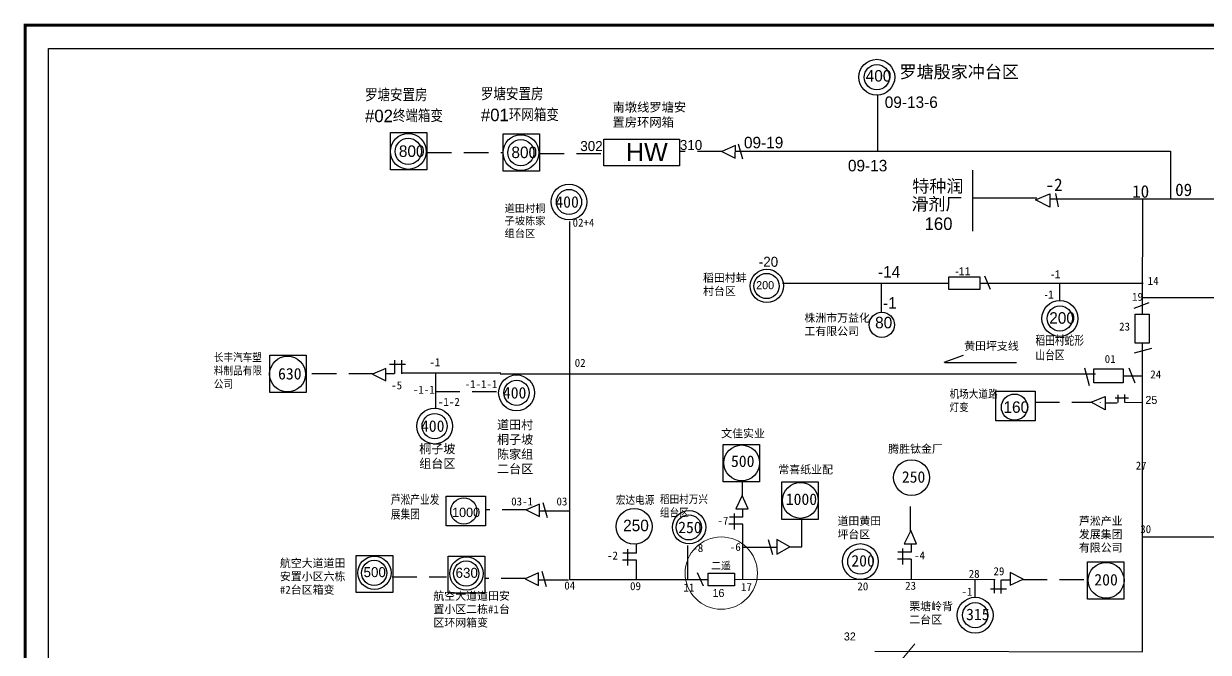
# Model space of a CAD drawing. Extents: x -141 to 255, y -79 to 179.
# Drawn here: x -140.9 to 95.8, y 53.1 to 178.8 of the extents above; entities that cross this region are included whole.
import ezdxf

# ---------------------------------------------------------------- set-up
doc = ezdxf.new("R2010")
doc.units = 0
doc.header["$LTSCALE"] = 0.774411
doc.linetypes.add('DASHED2', pattern=[9.525, 6.35, -3.175])
doc.layers.get('0').update_dxf_attribs({"linetype": 'CONTINUOUS'})
doc.styles.add('hztxt_txtstyle_0.00_0_0', font='', dxfattribs={"bigfont": 'hztxt.shx'})
doc.styles.add('hztxt_txtstyle_1.50_0_0', font='', dxfattribs={"height": 1.5, "bigfont": 'hztxt.shx'})
doc.styles.add('hztxt_txtstyle_1.60_0_0', font='', dxfattribs={"height": 1.6, "bigfont": 'hztxt.shx'})
doc.styles.add('hztxt_txtstyle_1.80_0_0', font='', dxfattribs={"height": 1.8, "bigfont": 'hztxt.shx'})
doc.styles.add('hztxt_txtstyle_2.00_0_0', font='', dxfattribs={"height": 2, "bigfont": 'hztxt.shx'})
doc.styles.add('hztxt_txtstyle_2.30_0_0', font='', dxfattribs={"height": 2.3, "bigfont": 'hztxt.shx'})
doc.styles.add('hztxt_txtstyle_2.50_0_0', font='', dxfattribs={"height": 2.5})
doc.styles.get('hztxt_txtstyle_0.00_0_0').set_extended_font_data('hztxt')
doc.styles.get('hztxt_txtstyle_1.50_0_0').set_extended_font_data('hztxt')
doc.styles.get('hztxt_txtstyle_1.60_0_0').set_extended_font_data('hztxt')
doc.styles.get('hztxt_txtstyle_1.80_0_0').set_extended_font_data('hztxt')
doc.styles.get('hztxt_txtstyle_2.00_0_0').set_extended_font_data('hztxt')
doc.styles.get('hztxt_txtstyle_2.30_0_0').set_extended_font_data('hztxt')
doc.styles.get('hztxt_txtstyle_2.50_0_0').set_extended_font_data('SimSun')

msp = doc.modelspace()

# ---------------------------------------------------------------- linework, layer by layer
at = {"color": 0}
for p, q in [((29.78, 153.17), (29.78, 164.52)), ((82.71, 53.23), (82.72, 114.79)), ((75.29, 103.02), (77.6, 103.02))]:
    msp.add_line(p, q, dxfattribs=at)
at = {"linetype": 'Continuous'}
for p, q in [((1.32, 154.43), (-1.35, 153.24)), ((1.31, 151.91), (1.32, 154.43)), ((2.8, 151.72), (1.92, 154.72)), ((-1.35, 153.24), (1.31, 151.91)), ((48.7, 149.51), (48.7, 137.33)), ((61.32, 143.62), (64.16, 144.8)), ((64.16, 144.8), (64.16, 142.12)), ((65.33, 144.88), (65.85, 142.22)), ((61.58, 143.9), (48.7, 143.91)), ((64.16, 142.12), (61.32, 143.62)), ((-31.79, 139.28), (-31.79, 109.71)), ((52.32, 125.67), (51.17, 128.3)), ((50.13, 126.96), (82.85, 126.96)), ((-36.21, 80.02), (-37.09, 83.02)), ((-37.81, 82.77), (-40.48, 81.59)), ((-40.48, 81.59), (-37.82, 80.26)), ((-37.82, 80.26), (-37.81, 82.77)), ((-37.81, 81.39), (-31.85, 81.39)), ((7.85, 75.67), (8.73, 72.67)), ((-38, 69.01), (-40.67, 67.82)), ((-38.01, 66.49), (-38, 69.01)), ((-36.4, 66.25), (-37.28, 69.26)), ((-5.07, 66.37), (-6.23, 69)), ((-40.67, 67.82), (-38.01, 66.49)), ((-38.01, 67.62), (-32.04, 67.62)), ((29.17, 53.39), (82.71, 53.2))]:
    msp.add_line(p, q, dxfattribs=at)
at = {"linetype": 'DASHED2'}
for p, q in [((-60.32, 153.02), (-45.09, 153.02)), ((-37.83, 152.83), (-24.88, 152.83)), ((-1.35, 153.24), (-9.89, 153.24)), ((-71.01, 108.78), (-84, 108.78)), ((-40.36, 81.64), (-48.48, 81.64)), ((-67.24, 68.23), (-56.38, 68.23)), ((-40.56, 67.87), (-48.67, 67.87)), ((58.7, 67.68), (71.68, 67.68))]:
    msp.add_line(p, q, dxfattribs=at)
at = {"color": 0, "linetype": 'Continuous'}
for p, q in [((1.34, 153.33), (88.31, 153.33)), ((81, 121.92), (84.03, 123.08)), ((81.06, 113.02), (84.56, 113.95)), ((-66.78, 111.56), (-66.78, 108.85)), ((-65.4, 111.53), (-65.4, 108.77)), ((-68.52, 109.9), (-71.19, 108.71)), ((-68.53, 107.38), (-68.52, 109.9)), ((-64.62, 110.66), (-67.82, 110.66)), ((-65.4, 109), (-45.55, 109)), ((-58.58, 108.91), (-58.58, 101.98)), ((71.08, 109.97), (72.01, 106.47)), ((79.98, 110.03), (81.15, 107)), ((-71.19, 108.71), (-68.53, 107.38)), ((-66.76, 108.78), (-68.51, 108.78)), ((-45.68, 108.83), (73.3, 108.83)), ((78.8, 108.37), (82.67, 108.37)), ((72.4, 103.11), (75.24, 104.28)), ((75.24, 104.28), (75.24, 101.61)), ((77.8, 103.07), (77.8, 104.61)), ((79.15, 103.08), (79.15, 104.64)), ((75.24, 101.61), (72.4, 103.11)), ((74.31, 103.1), (74.31, 103.11)), ((77.24, 103.98), (79.87, 103.98)), ((79.16, 103.11), (82.74, 103.1)), ((2.71, 84.47), (1.39, 81.81)), ((3.9, 81.8), (2.71, 84.47)), ((1.12, 77.68), (1.12, 80.88)), ((1.39, 81.81), (3.9, 81.8)), ((2.85, 80.12), (2.85, 81.86)), ((2.82, 78.73), (0.05, 78.73)), ((2.85, 80.12), (0.14, 80.12)), ((2.85, 67.79), (2.85, 78.73)), ((14.59, 74.22), (14.59, 79.93)), ((36.36, 77.47), (35.04, 74.81)), ((37.55, 74.8), (36.36, 77.47)), ((-20.15, 70.51), (-20.15, 73.72)), ((-18.42, 72.95), (-18.42, 74.7)), ((2.84, 74.18), (9.58, 74.18)), ((12.11, 74.22), (14.59, 74.22)), ((34.77, 70.68), (34.77, 73.88)), ((35.04, 74.81), (37.55, 74.8)), ((36.5, 73.12), (36.5, 74.86)), ((-18.45, 71.57), (-21.22, 71.57)), ((-18.42, 72.95), (-21.14, 72.95)), ((-18.42, 67.67), (-18.42, 71.57)), ((36.47, 71.74), (33.7, 71.74)), ((36.5, 73.12), (33.79, 73.12)), ((36.5, 67.83), (36.5, 71.74)), ((56.22, 69.07), (56.21, 66.56)), ((58.87, 67.75), (56.22, 69.07)), ((49.15, 67.63), (49.15, 64.13)), ((53.09, 64.92), (53.09, 67.69)), ((54.47, 64.89), (54.47, 67.61)), ((54.52, 67.61), (56.27, 67.61)), ((56.21, 66.56), (58.87, 67.75)), ((52.3, 65.8), (55.51, 65.8))]:
    msp.add_line(p, q, dxfattribs=at)
for p, q in [((88.25, 153.33), (88.25, 143.73)), ((128.59, 143.73), (64.33, 143.73)), ((82.72, 120.61), (82.78, 143.69)), ((10.74, 126.95), (44.02, 126.96)), ((30.5, 121.07), (30.5, 126.96)), ((66.14, 123.34), (66.14, 126.92))]:
    msp.add_line(p, q)
at = {"color": 7, "linetype": 'Continuous'}
for p, q in [((82.62, 124.05), (106.94, 124.05)), ((43.08, 111.13), (46.91, 112.51)), ((57.54, 111.02), (43.18, 111.02)), ((82.72, 76.19), (105.66, 76.19)), ((-8.22, 74.45), (-8.22, 67.79)), ((-31.85, 67.68), (-4.12, 67.68))]:
    msp.add_line(p, q, dxfattribs=at)
at = {"color": 7, "linetype": 'DASHED2'}
msp.add_line((-58.67, 105.25), (-46.06, 105.25), dxfattribs=at)
at = {"color": 0, "linetype": 'DASHED2'}
for p, q in [((61.17, 103.11), (72.51, 103.11)), ((2.76, 84.17), (2.76, 87.2)), ((36.35, 77.35), (36.35, 84.46))]:
    msp.add_line(p, q, dxfattribs=at)
at = {"color": 7, "linetype": 'Continuous', "lineweight": 0, "ltscale": 0.461767}
msp.add_line((1.13, 67.68), (53.22, 67.68), dxfattribs=at)
at = {"color": 7, "linetype": 'Continuous', "lineweight": 0, "ltscale": 1.996058}
msp.add_line((37.16, 54.83), (33.37, 50.24), dxfattribs=at)
at = {"linetype": 'Continuous', "const_width": 0.575}
msp.add_lwpolyline([(-140.61, 178.52), (254.96, 178.52), (254.96, -79.04), (-140.61, -79.04)], close=True, dxfattribs=at)
at = {"linetype": 'Continuous'}
for points in [[(-135.95, 173.86), (250.31, 173.86), (250.31, -74.39), (-135.95, -74.39)], [(-67.58, 157.05), (-60.32, 157.05), (-60.32, 149.56), (-67.58, 149.56)], [(-45.09, 156.8), (-37.83, 156.8), (-37.83, 149.32), (-45.09, 149.32)], [(44.01, 128.2), (50.15, 128.2), (50.15, 125.68), (44.01, 125.68)], [(-91.72, 112.55), (-84.46, 112.55), (-84.46, 105.06), (-91.72, 105.06)], [(78.82, 109.8), (78.82, 107), (72.99, 107), (72.99, 109.8)], [(6.15, 87.21), (-1.12, 87.21), (-1.12, 94.7), (6.15, 94.7)], [(17.88, 79.7), (10.62, 79.7), (10.62, 87.19), (17.88, 87.19)], [(-74.48, 72.46), (-67.12, 72.46), (-67.12, 65.1), (-74.48, 65.1)], [(-56.09, 72.32), (-48.73, 72.32), (-48.73, 64.97), (-56.09, 64.97)], [(78.98, 63.73), (71.71, 63.73), (71.71, 71.22), (78.98, 71.22)], [(-4.12, 68.97), (1.13, 68.97), (1.13, 66.44), (-4.12, 66.44)]]:
    msp.add_lwpolyline(points, close=True, dxfattribs=at)
at = {"lineweight": -2}
msp.add_lwpolyline([(-24.98, 155.72), (-9.84, 155.72), (-9.84, 150.41), (-24.98, 150.41)], close=True, dxfattribs=at)
at = {"color": 0, "linetype": 'Continuous'}
for points in [[(81.23, 120.75), (84.03, 120.75), (84.03, 114.93), (81.23, 114.93)], [(53.38, 105.34), (61.23, 105.34), (61.23, 99.41), (53.38, 99.41)], [(-56.45, 84.34), (-48.6, 84.34), (-48.6, 78.41), (-56.45, 78.41)], [(12.18, 74.22), (9.6, 75.71), (9.6, 72.73)]]:
    msp.add_lwpolyline(points, close=True, dxfattribs=at)
at = {"color": 7, "linetype": 'Continuous'}
msp.add_lwpolyline([(-31.79, 110.12), (-31.79, 67.67)], dxfattribs=at)
at = {"color": 0, "linetype": 'Continuous'}
for centre, radius in [((29.59, 168.1), 3.58), ((29.59, 168.1), 2.52), ((-31.92, 143.16), 3.58), ((-31.92, 143.16), 2.52), ((-42.4, 105), 3.58), ((-42.4, 105), 2.52), ((57.1, 102.14), 2.62), ((-58.77, 98.35), 3.58), ((-58.77, 98.35), 2.52), ((36.53, 88.05), 3.58), ((-52.94, 81.37), 2.62), ((-18.9, 78.3), 3.58), ((-7.99, 78.11), 2.52), ((26.3, 71.27), 3.58), ((26.3, 71.27), 2.52), ((49.24, 60.55), 3.58), ((49.24, 60.55), 2.52)]:
    msp.add_circle(centre, radius, dxfattribs=at)
at = {"linetype": 'Continuous'}
for centre, radius in [((-64.03, 153.26), 3.58), ((-41.53, 153.02), 3.58), ((-64.04, 153.27), 2.62), ((-41.54, 153.02), 2.62), ((7.56, 126.36), 2.52), ((66.17, 119.87), 3.58), ((30.6, 118.59), 2.52), ((66.17, 119.87), 2.52), ((-88.17, 108.76), 3.58), ((2.59, 91), 3.58), ((14.32, 83.49), 3.58), ((-70.86, 69), 2.52), ((-52.47, 68.87), 2.52), ((75.42, 67.52), 3.58)]:
    msp.add_circle(centre, radius, dxfattribs=at)
for centre in [(7.62, 126.37), (-70.8, 69.02), (-52.41, 68.88)]:
    msp.add_circle(centre, 3.33)
at = {"color": 0}
msp.add_circle((-7.92, 78.13), 3.33, dxfattribs=at)
at = {"color": 12, "linetype": 'Continuous', "lineweight": 0, "ltscale": 0.461767, "true_color": 0xc00000}
msp.add_circle((-1.49, 68.97), 7.22, dxfattribs=at)

# ---------------------------------------------------------------- texts
at = {"color": 7, "style": 'hztxt_txtstyle_2.30_0_0'}
for s, p in [('09-13-6', (31.18, 161.96)), ('09-19', (3.04, 153.89)), ('09-13', (23.82, 149.28))]:
    msp.add_text(s, height=2.3, dxfattribs=at).set_placement(p)
for s, height, style, p in [('302', 2, 'hztxt_txtstyle_2.00_0_0', (-29.66, 153.34)), ('310', 2, 'hztxt_txtstyle_2.00_0_0', (-9.76, 153.56)), ('特种润', 2.5, 'hztxt_txtstyle_2.50_0_0', (36.68, 145.07)), ('-2', 2.5, 'hztxt_txtstyle_2.50_0_0', (63.32, 145.35)), ('09', 2.5, 'hztxt_txtstyle_2.50_0_0', (89.21, 144.35)), ('10', 2.5, 'hztxt_txtstyle_2.50_0_0', (80.62, 144.02)), ('滑剂厂', 2.5, 'hztxt_txtstyle_2.50_0_0', (36.5, 141.51)), ('-11', 1.6, 'hztxt_txtstyle_0.00_0_0', (45.24, 128.51)), ('-1', 1.6, 'hztxt_txtstyle_0.00_0_0', (64.4, 127.89)), ('-1', 1.6, 'hztxt_txtstyle_0.00_0_0', (63.08, 123.84))]:
    msp.add_text(s, height=height, dxfattribs=dict(style=style)).set_placement(p)
at = {"color": 0, "attachment_point": 1, "style": 'hztxt_txtstyle_0.00_0_0'}
for s, insert, char_height, width in [('{\\fSimSun|b0|i0|c134|p2;罗塘殷家冲台区}', (34.13, 170.43), 2.5, 40.6667), ('400', (27.37, 169.53), 2.3, 4.8377), ('{\\fSimSun|b0|i0|c134|p2;道田村桐子坡陈家组台区}', (-44.8, 142.64), 1.5, 9.297), ('{\\fSimSun|b0|i0|c134|p2;400}', (-34.65, 144.32), 2.3, 4.8377), ('160', (39.14, 140.06), 2.5, 10.1609), ('{\\fSimSun|b0|i0|c134|p2;14}', (83.74, 128.18), 1.6, 14.2098), ('{\\fSimSun|b0|i0|c134|p2;19}', (80.61, 125), 1.6, 14.2098), ('{\\fSimSun|b0|i0|c134|p2;23}', (78.02, 119.05), 1.6, 14.2098), ('{\\fSimSun|b0|i0|c134|p2;黄田坪支线}', (47.05, 115.17), 1.6, 11.735), ('长丰汽车塑料制品有限公司', (-102.89, 112.76), 1.6, 10.0477), ('{\\fSimSun|b0|i0|c134|p2;\\C256;-1}', (-59.83, 111.93), 1.6, 10.0477), ('{\\fSimSun|b0|i0|c134|p2;\\C256;02}', (-30.78, 111.8), 1.6, 10.0477), ('{\\fSimSun|b0|i0|c134|p2;\\C256;01}', (75.13, 112.57), 1.6, 10.0477), ('{\\fSimSun|b0|i0|c134|p2;24}', (84.25, 109.49), 1.6, 14.2098), ('{\\fSimSun|b0|i0|c134|p2;\\C256;-5}', (-67.45, 107.31), 1.6, 10.0477), ('{\\fSimSun|b0|i0|c134|p2;\\C256;-1-1-1}', (-52.77, 107.55), 1.6, 10.0477), ('{\\fSimSun|b0|i0|c134|p2;\\C256;-1-1}', (-63.1, 106.43), 1.6, 10.0477), ('{\\fSimSun|b0|i0|c134|p2;400}', (-45.13, 106.16), 2.3, 4.8377), ('机场大道路灯变', (44.13, 105.44), 1.6, 10.0477), ('25', (83.27, 104.38), 1.6, 14.2098), ('{\\fSimSun|b0|i0|c134|p2;\\C256;-1-2}', (-58.1, 104), 1.6, 10.0477), ('160', (54.9, 103.3), 2.3, 4.8377), ('{\\fSimSun|b0|i0|c134|p2;400}', (-61.5, 99.51), 2.3, 4.8377), ('{\\fSimSun|b0|i0|c134|p2;道田村桐子坡陈家组二台区}', (-46.3, 99.49), 1.7655, 9.297), ('{\\fSimSun|b0|i0|c134|p2;文佳实业}', (-1.5, 97.68), 1.6, 10.0477), ('{\\fSimSun|b0|i0|c134|p2;桐子坡组台区}', (-61.85, 94.68), 1.7655, 9.297), ('{\\fSimSun|b0|i0|c134|p2;腾胜钛金厂}', (31.87, 94.6), 1.6, 12.1784), ('{\\fSimSun|b0|i0|c134|p2;500}', (0.45, 92.48), 2.3, 4.8377), ('{\\fSimSun|b0|i0|c134|p2;常喜纸业配}', (9.92, 90.46), 1.6, 12.9636), ('  {\\fSimSun|b0|i0|c134|p2;27}', (80.14, 91.25), 1.6, 14.2098), ('{\\fSimSun|b0|i0|c134|p2;250}', (34.59, 89.34), 2.3, 4.8377), ('芦淞产业发展集团', (-67.53, 84.39), 1.765, 9.9388), ('{\\fSimSun|b0|i0|c134|p2;03-1}', (-43.47, 84.09), 1.6, 10.0477), ('{\\fSimSun|b0|i0|c134|p2;\\C256;03}', (-34.42, 84.09), 1.6, 10.0477), ('宏达电源', (-22.55, 84.23), 1.6, 10.0477), ('稻田村万兴组台区', (-13.75, 84.38), 1.6, 10.0477), ('{\\fSimSun|b0|i0|c134|p2;1000}', (11.4, 84.89), 2.3, 4.8377), ('1000', (-55.27, 82.04), 1.875, 4.8377), ('250', (-21.1, 79.64), 2.3, 4.8377), ('{\\fSimSun|b0|i0|c134|p2;250}', (-10.1, 79.26), 2.3, 4.8377), ('{\\fSimSun|b0|i0|c134|p2;道田黄田坪台区}', (21.73, 80.18), 1.6, 10.0477), ('{\\fSimSun|b0|i0|c134|p2;芦淞产业发展集团有限公司}', (69.97, 80.18), 1.6, 10.0477), (' {\\fSimSun|b0|i0|c134|p2;30}', (81.64, 78.56), 1.6, 14.2098), ('{\\fSimSun|b0|i0|c134|p2;200}', (24.5, 72.58), 2.3, 4.8377), ('{\\fSimSun|b0|i0|c134|p2;\\C256;28}', (47.96, 69.62), 1.6, 14.2098), ('{\\fSimSun|b0|i0|c134|p2;200}', (73.06, 68.79), 2.3, 4.8377), ('{\\fSimSun|b0|i0|c134|p2;\\C256;04}', (-32.86, 67.27), 1.6, 10.0477), ('{\\fSimSun|b0|i0|c134|p2;\\C256;09}', (-19.72, 67.16), 1.6, 10.0477), ('{\\fSimSun|b0|i0|c134|p2;-1}', (46.5, 66.05), 1.6, 10.0477), ('{\\fSimSun|b0|i0|c134|p2;栗塘岭背二台区}', (36.08, 63.13), 1.6, 10.0477), ('{\\fSimSun|b0|i0|c134|p2;315}', (47.43, 61.86), 2.3, 4.8377)]:
    msp.add_mtext(s, dxfattribs=dict(at, insert=insert, char_height=char_height, width=width))
at = {"attachment_point": 1, "style": 'hztxt_txtstyle_0.00_0_0'}
for s, insert, char_height, width in [('罗塘安置房\\P#02终端箱变', (-72.68, 165.78), 2.5, 22.6218), ('罗塘安置房\\P#01环网箱变', (-49.52, 165.98), 2.5, 22.6218), ('800', (-65.92, 154.47), 2.3, 4.8377), ('800', (-43.43, 154.23), 2.3, 4.8377), ('{\\fSimSun|b0|i0|c134|p2;02+4}', (-31.2, 139.83), 1.6, 10.0477), ('-20', (6.01, 132.2), 2, 4.8377), ('-14', (29.82, 130.33), 2.3, 4.8377), ('{\\fSimSun|b0|i0|c134|p2;稻田村蚌村台区}', (-5.15, 128.8), 1.6, 10.0477), ('200', (5.48, 127.33), 1.61, 3.3864), ('-1', (30.83, 124.13), 2.3, 4.8377), ('{\\fSimSun|b0|i0|c134|p2;株洲市万益化工有限公司}', (15.12, 120.78), 1.6, 13.1951), ('200', (64.05, 121.12), 2.3, 4.8377), ('80', (29.25, 120.2), 2.3, 4.8377), ('稻田村蛇形山台区', (61.29, 116.2), 1.765, 9.9388), ('{\\fSimSun|b0|i0|c134|p2;630}', (-90.06, 109.97), 2.3, 4.8377), ('{\\fSimSun|b0|i0|c134|p2;航空大道道田安置小区六栋#2台区箱变}', (-89.7, 71.76), 1.6, 13.6703), ('500', (-72.98, 70.16), 2, 4.8377), ('630', (-54.59, 70.02), 2, 4.8377), ('{\\fSimSun|b0|i0|c134|p2;航空大道道田安置小区二栋#1台区环网箱变}', (-59.02, 65.2), 1.6, 15.657)]:
    msp.add_mtext(s, dxfattribs=dict(at, insert=insert, char_height=char_height, width=width))
at = {"linetype": 'Continuous', "insert": (-23.23, 163.02), "char_height": 1.8, "width": 16.1467, "attachment_point": 1, "style": 'hztxt_txtstyle_1.80_0_0'}
msp.add_mtext('{\\fSimSun|b0|i0|c134|p2;南墩线罗塘安置房环网箱}', dxfattribs=at)
at = {"lineweight": -2, "insert": (-20.54, 154.95), "char_height": 3.588, "width": 41.1029, "attachment_point": 1, "style": 'hztxt_txtstyle_0.00_0_0'}
msp.add_mtext('{\\fArial|b0|i0|c0|p32;HW}', dxfattribs=at)
at = {"color": 7, "char_height": 1.6, "attachment_point": 1, "style": 'hztxt_txtstyle_1.60_0_0'}
for s, insert, width in [('{\\fSimSun|b0|i0|c134|p2;-7}', (-2.25, 80.24), 10.0477), ('{\\fSimSun|b0|i0|c134|p2;-8}', (-7.27, 74.78), 10.0477), ('{\\fSimSun|b0|i0|c134|p2;-6}', (0.23, 74.98), 10.0477), ('{\\fSimSun|b0|i0|c134|p2;-2}', (-24.31, 73.28), 10.0477), ('{\\fSimSun|b0|i0|c134|p2;-4}', (37.04, 73.3), 10.0477), ('{\\fSimSun|b0|i0|c134|p2;\\C256;29}', (52.91, 70.14), 14.2098), ('{\\fSimSun|b0|i0|c134|p2;\\C256;11}', (-9.05, 66.87), 10.0477), ('{\\fSimSun|b0|i0|c134|p2;\\C256;17}', (2.46, 66.98), 10.0477), ('{\\fSimSun|b0|i0|c134|p2;\\C256;20}', (25.71, 67.12), 10.0477), ('{\\fSimSun|b0|i0|c134|p2;\\C256;23}', (35.26, 67.24), 10.0477), ('16', (-3.24, 65.79), 10.0477), ('32', (23.01, 57.1), 14.2098)]:
    msp.add_mtext(s, dxfattribs=dict(at, insert=insert, width=width))
at = {"color": 2, "linetype": 'Continuous', "lineweight": 0, "ltscale": 0.461767, "true_color": 0xffff00, "insert": (-3.49, 71.05), "char_height": 1.5, "attachment_point": 1, "style": 'hztxt_txtstyle_1.50_0_0'}
msp.add_mtext('二遥', dxfattribs=at)

doc.saveas('drawing.dxf')
